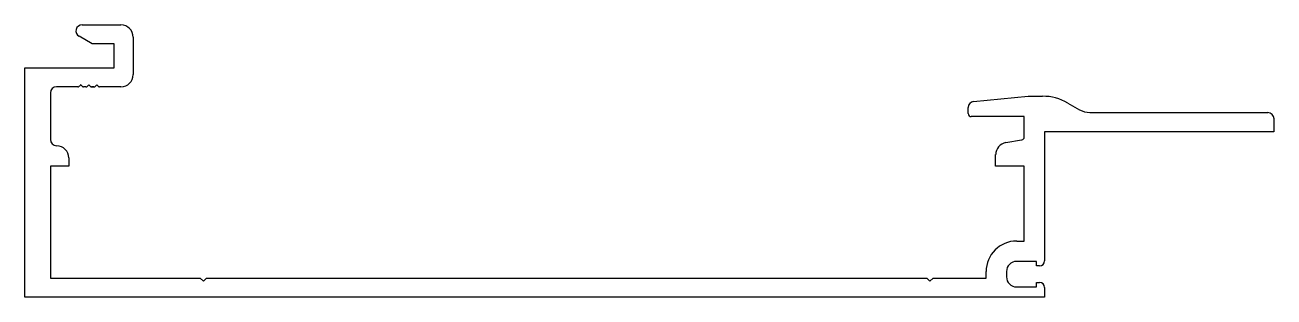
# Model space of a CAD drawing. Extents: x -60 to 96, y 1 to 35.
import ezdxf

# ---------------------------------------------------------------- set-up
doc = ezdxf.new("R2010")
doc.units = 0
doc.layers.add('1', color=7, linetype='CONTINUOUS')

msp = doc.modelspace()

# ---------------------------------------------------------------- linework, layer by layer
at = {"layer": '1', "linetype": 'CONTINUOUS'}
for p, q in [((-52.65, 34.7), (-47.81, 34.7)), ((-51.4, 32.34), (-53.03, 33.28)), ((-46.29, 33.18), (-46.29, 28.5)), ((-48.65, 32.34), (-51.4, 32.34)), ((-48.65, 29.34), (-48.65, 32.34)), ((-59.76, 0.76), (-59.76, 29.34)), ((-59.76, 29.34), (-48.65, 29.34)), ((-53.17, 26.98), (-55.82, 26.98)), ((-52.82, 27.22), (-52.99, 27.05)), ((-52.64, 27.05), (-52.81, 27.22)), ((-52.17, 26.98), (-52.46, 26.98)), ((-51.82, 27.22), (-51.99, 27.05)), ((-51.64, 27.05), (-51.81, 27.22)), ((-51.17, 26.98), (-51.46, 26.98)), ((-51.46, 26.98), (-51.17, 26.98)), ((-51.17, 26.98), (-51.46, 26.98)), ((-51.46, 26.98), (-51.17, 26.98)), ((-51.17, 26.98), (-51.46, 26.98)), ((-50.82, 27.22), (-50.99, 27.05)), ((-50.64, 27.05), (-50.81, 27.22)), ((-50.46, 26.98), (-50.46, 26.98)), ((-50.46, 26.98), (-50.46, 26.98)), ((-47.81, 26.98), (-50.46, 26.98)), ((-56.59, 26.22), (-56.59, 20.4)), ((58.4, 25.16), (65.21, 25.81)), ((65.21, 25.81), (66.97, 25.81)), ((70.14, 24.96), (71.6, 24.12)), ((57.71, 23.65), (57.71, 24.41)), ((72.87, 23.78), (95.03, 23.78)), ((64.7, 23.27), (58.1, 23.27)), ((64.7, 20.73), (64.7, 23.27)), ((95.81, 22.99), (95.81, 21.39)), ((62.42, 20.03), (64.38, 20.36)), ((95.81, 21.39), (67.24, 21.39)), ((67.24, 21.39), (67.24, 5.29)), ((-54.3, 18.11), (-54.3, 17.09)), ((61.14, 17.09), (61.14, 18.53)), ((-54.3, 17.09), (-56.59, 17.09)), ((-56.59, 17.09), (-56.59, 3.13)), ((64.7, 17.09), (61.14, 17.09)), ((64.7, 7.75), (64.7, 17.09)), ((63.76, 7.75), (64.7, 7.75)), ((66.22, 5.21), (63.76, 5.21)), ((66.22, 4.65), (66.22, 5.21)), ((-56.59, 3.13), (-37.92, 3.13)), ((-37.92, 3.13), (-37.54, 2.75)), ((-37.54, 2.75), (-37.15, 3.13)), ((-37.15, 3.13), (52.58, 3.13)), ((52.58, 3.13), (52.96, 2.75)), ((52.96, 2.75), (53.35, 3.13)), ((53.35, 3.13), (59.95, 3.13)), ((59.95, 3.13), (59.95, 3.94)), ((62.49, 3.94), (62.49, 3.3)), ((66.6, 4.65), (66.22, 4.65)), ((63.76, 2.03), (66.22, 2.03)), ((66.22, 2.03), (66.22, 2.59)), ((66.22, 2.59), (66.6, 2.59)), ((67.24, 1.96), (67.24, 0.76)), ((67.24, 0.76), (-59.76, 0.76))]:
    msp.add_line(p, q, dxfattribs=at)
for centre, radius, start, end in [((-52.65, 33.94), 0.762, 90, 240), ((-47.81, 33.18), 1.52, 0, 90), ((-47.81, 28.5), 1.52, 270, 360), ((-55.82, 26.22), 0.762, 90, 180), ((-53.17, 27.23), 0.25, 270, 315), ((-52.82, 27.22), 0.008, 45, 135), ((-52.46, 27.23), 0.25, 225, 270), ((-52.17, 27.23), 0.25, 270, 315), ((-51.82, 27.22), 0.008, 45, 135), ((-51.46, 27.23), 0.25, 225, 270), ((-51.17, 27.23), 0.25, 270, 315), ((-50.82, 27.22), 0.008, 45, 135), ((-50.46, 27.23), 0.25, 225, 270), ((58.48, 24.41), 0.762, 95.9595, 180), ((66.97, 19.46), 6.35, 60, 90), ((58.1, 23.65), 0.381, 180, 270), ((72.87, 26.32), 2.54, 240, 270), ((95.03, 22.99), 0.787, 0, 90), ((-55.82, 20.4), 0.762, 180, 270), ((64.32, 20.73), 0.381, 279.4623, 360), ((-55.82, 18.11), 1.52, 360, 90), ((62.67, 18.53), 1.52, 99.4623, 180), ((63.76, 3.94), 3.81, 90, 180), ((63.76, 3.94), 1.27, 90, 180), ((66.6, 5.29), 0.635, 270, 360), ((63.76, 3.3), 1.27, 180, 270), ((66.6, 1.96), 0.635, 0, 90)]:
    msp.add_arc(centre, radius, start, end, dxfattribs=at)

doc.saveas('drawing.dxf')
